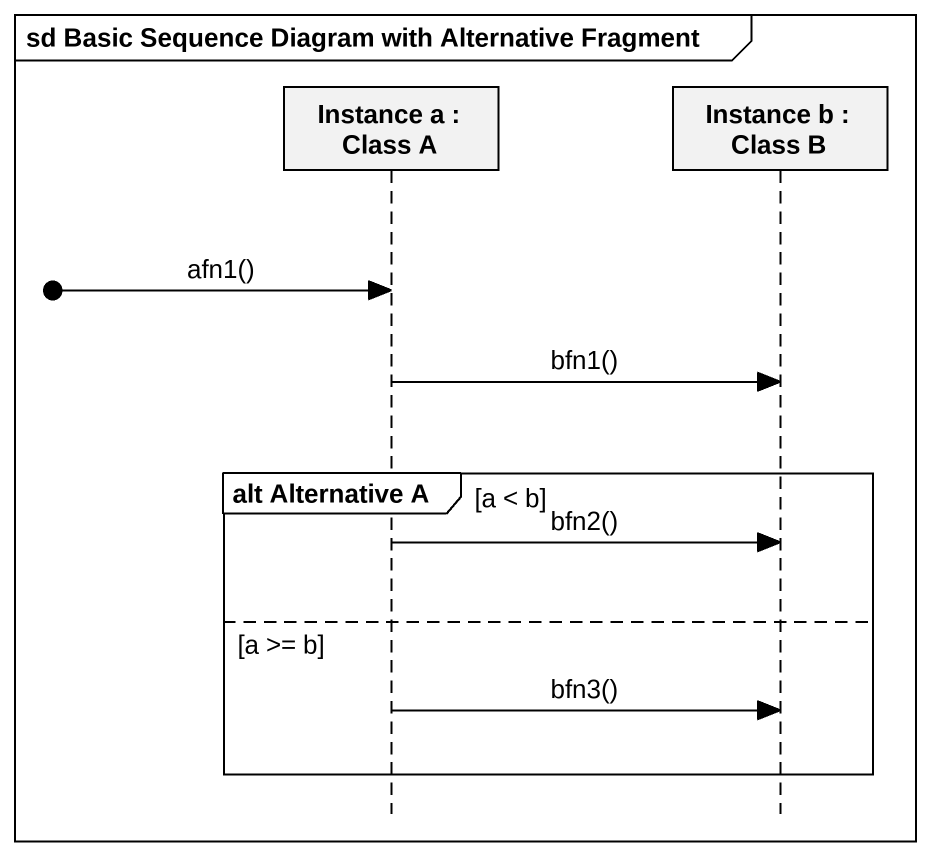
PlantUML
@startuml
mainframe sd Basic Sequence Diagram with Alternative Fragment
hide footbox
participant "Instance a : Class A" as Instance_a
participant "Instance b : Class B" as Instance_b

[o-> Instance_a : afn1()
Instance_a -> Instance_b : bfn1()
group alt Alternative A [a < b]
  Instance_a -> Instance_b : bfn2()
else a >= b
  Instance_a -> Instance_b : bfn3()
end
@enduml
